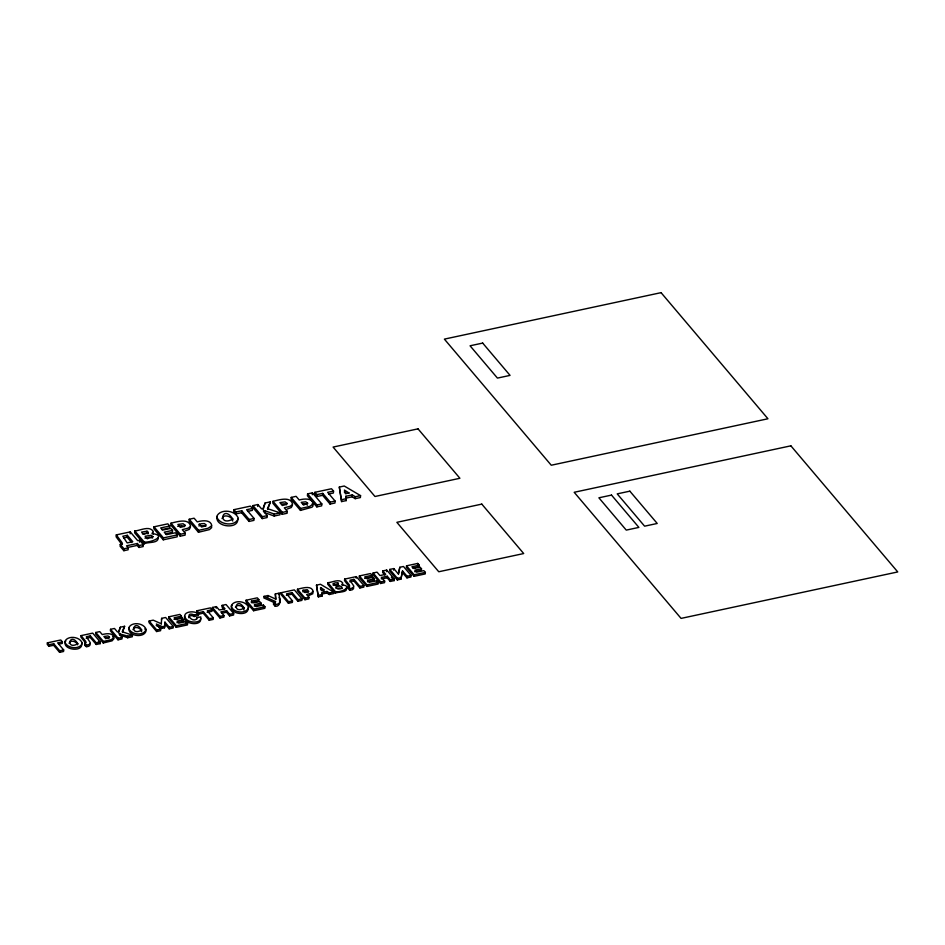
<?xml version="1.0" encoding="UTF-8"?>
<svg xmlns="http://www.w3.org/2000/svg" width="945" height="945" viewBox="0 0 945 945"><rect width="100%" height="100%" fill="white"/><g stroke="black" fill="none" stroke-linecap="round" stroke-linejoin="round"><path stroke-width="1.42" d="M145.991 631.071C144.006 638.477 127.386 636.127 128.969 627.929M190.441 527.251L189.284 529.401L184.996 531.007M292.442 505.386L291.284 507.524L286.996 509.131M113.943 638.631L112.112 640.828L103.253 642.978L95.658 634.024L95.788 632.465L99.757 631.614L102.273 634.591C105.958 633.493 113.235 632.489 114.038 637.686L111.108 639.706L103.383 641.431L95.788 632.465M161.276 623.983L161.666 618.337L165.647 617.487L173.242 626.441L173.112 628L169.167 628.85L164.82 623.712L164.95 622.153L169.309 627.291L169.167 628.85M156.22 625.555L162.292 628.283L164.513 627.799L164.82 623.712M164.513 627.799L164.95 622.153M62.429 641.856L60.775 639.978L47.38 642.848L47.25 644.407L48.845 646.285L53.581 645.281L59.594 652.345L63.551 651.495L63.681 649.936L57.645 642.872L62.429 641.856L62.299 643.415L58.708 644.171M48.845 646.285L48.975 644.726L47.38 642.848M53.581 645.281L53.711 643.722L48.975 644.726M59.594 652.345L59.724 650.786L53.711 643.722M81.081 635.619L85.688 641.312L86.042 642.647L84.778 643.202L86.456 645.187L89.421 644.407L90.271 642.647L86.338 636.706L90.342 635.855L90.212 637.414L96.26 644.478L100.194 643.639L100.324 642.08L92.716 633.126L81.081 635.619L80.951 637.178L85.558 642.872M89.964 643.521C91.252 646.569 85.18 648.164 84.648 644.762L84.778 643.202M86.326 646.746L86.456 645.187M96.26 644.478L96.39 642.931L90.342 635.855M103.253 642.978L103.383 641.431M116.294 534.894L121.988 542.548L122.448 543.907L120.275 544.379L120.109 546.304L123.842 550.711L128.095 549.801L128.248 547.876L126.512 545.808L137.368 543.481L137.202 545.407L138.927 547.474L143.167 546.564L143.333 544.639L139.624 540.221L137.675 540.646L130.28 531.893L116.294 534.894L116.129 536.819L121.822 544.474M122.566 632.205L124.622 626.287L120.31 627.208L118.586 631.768L117.487 632.004L114.487 628.46L110.53 629.299L110.4 630.858L117.995 639.824L121.952 638.974L122.082 637.414L118.857 633.611L127.799 636.186L132.442 635.194L132.312 636.753L127.669 637.745L119.826 634.934L119.956 633.374M123.842 550.711L124.008 548.785L120.275 544.379M117.995 639.824L118.125 638.265L110.53 629.299M131.698 542.56L127.185 537.221L127.339 535.295L122.826 536.264L127.162 542.903L132.773 541.698L127.339 535.295M120.31 627.208L118.893 632.181M130.126 533.819L130.28 531.893M134.804 530.925L144.207 542.017C150.338 542.985 168.139 535.685 151.991 533.512L153.303 531.409C149.251 525.278 140.073 530.759 134.804 530.925L134.639 532.85L144.042 543.942C147.219 541.579 158.146 543.883 158.228 538.012M127.669 637.745L127.799 636.186M138.927 547.474L139.092 545.548L137.368 543.481M139.47 542.158L139.624 540.221M144.042 543.942L144.207 542.017M148.046 533.878L146.806 533.145L146.971 531.22L141.573 532.082L143.463 534.315L148.365 532.874L146.971 531.22M147.538 533.393L147.692 531.468M161.819 529.59L169.604 527.936L169.757 526.011L167.856 523.837L154 526.814L153.834 528.739L163.261 539.819L177.152 536.843L177.306 534.917L175.416 532.756L166.45 534.657L164.253 532.153L172.533 530.417L172.368 532.342L165.47 533.795M161.311 623.783L153.196 620.156L149.145 621.019L149.015 622.578L156.61 631.543L160.567 630.693L160.697 629.134L156.35 623.995L162.422 626.724L164.654 626.251M163.261 539.819L163.426 537.894L154 526.814M156.61 631.543L156.74 629.984L149.145 621.019M161.536 619.896L161.666 618.337M162.292 628.283L162.422 626.724M171.01 523.164L170.856 525.089L180.223 536.181L185.102 535.142L185.255 533.216L182.302 529.684L188.362 528.066L190.571 526.105C188.681 517.718 176.384 522.018 171.01 523.164L180.389 534.256L180.223 536.181M174.022 619.294L181.357 617.735L181.487 616.175L179.952 614.415L168.753 616.825L168.623 618.373L176.231 627.338L187.453 624.928L187.583 623.369L186.059 621.621L178.806 623.168L177.034 621.137L183.72 619.731L183.59 621.29L176.904 622.696M176.231 627.338L176.361 625.779L168.753 616.825M189.224 519.254L198.627 530.346L208.183 528.22L211.81 525.715C210.818 519.278 201.805 520.53 197.245 521.876L194.127 518.203L189.224 519.254L189.059 521.179L198.462 532.271L209.424 529.613L211.645 527.641L211.42 526.082M182.161 619.66L182.29 618.101L175.687 619.495L174.152 617.735L181.487 616.175M185.929 623.18L186.059 621.621M198.462 532.271L198.627 530.346M199.064 526.152L199.23 524.227L201.545 523.731L204.344 523.577L206.211 524.983L205.242 526.034L201.533 526.956L199.23 524.227M207.144 612.336L211.928 611.332L212.058 609.773L210.404 607.883L197.009 610.753L198.604 612.643L198.261 615.656L194.138 616.53L194.268 614.982C184.039 610.765 191.067 623.405 196.702 618.963L196.654 617.782L200.765 616.896C202.419 623.771 188.232 623.322 185.563 618.278C181.239 611.521 195.024 610.009 198.391 614.096L194.268 614.982M197.009 610.753L196.879 612.313L198.474 614.203L203.222 613.199L209.223 620.263L213.192 619.412L213.322 617.853L207.274 610.777L212.058 609.773M196.525 619.341L196.654 617.782M203.222 613.199L203.352 611.639L198.604 612.643M209.223 620.263L209.365 618.703L203.352 611.639M222.11 605.379L225.04 608.804L219.275 610.009L216.37 606.607L212.436 607.458L212.294 609.005L219.913 617.971L223.859 617.12L223.989 615.561L220.835 611.887L226.599 610.683L229.729 614.333L229.6 615.892L233.557 615.041L233.687 613.482L226.044 604.528L222.11 605.379L221.98 606.938L224.178 609.501M216.24 608.167L216.37 606.607M219.913 617.971L220.043 616.412L212.436 607.458M252.516 508.457L250.472 506.118L233.899 509.674L233.734 511.599L235.707 513.938L241.577 512.698L249.019 521.439L253.91 520.388L254.075 518.451L246.598 509.709L252.516 508.457L252.35 510.383L247.614 511.387M229.6 615.892L226.469 612.23L226.599 610.683M235.707 513.938L235.872 512.001L233.899 509.674M241.577 512.698L241.731 510.761L235.872 512.001M249.019 521.439L249.173 519.502L241.731 510.761M267.778 509.402L270.424 501.842L265.096 502.988L262.958 508.634L261.6 508.918L257.879 504.535L252.976 505.587L252.811 507.512L262.214 518.604L267.116 517.553L267.281 515.627L263.289 510.914L264.647 510.631L274.357 514.104L280.098 512.875L279.933 514.801L274.192 516.029L264.482 512.556L264.647 510.631M258.835 599.591L251.5 601.15L251.37 602.709L258.706 601.15L258.835 599.591L257.3 597.831L246.102 600.229L245.972 601.788L253.591 610.742L264.801 608.344L264.931 606.784L263.407 605.036L256.154 606.572L254.394 604.552L261.08 603.146L260.95 604.706L254.252 606.111M257.713 506.461L257.879 504.535M253.591 610.742L253.721 609.194L246.102 600.229M262.214 518.604L262.379 516.679L252.976 505.587M265.096 502.988L263.218 509.426M264.009 596.389L275.704 601.611L273.601 602.804L275.208 604.706L276.141 604.576L278.728 603.69L279.72 602.331L279.188 593.141L275.314 593.968L275.952 599.201L268.014 595.539L264.009 596.389L263.879 597.949L275.574 603.17M263.277 606.595L263.407 605.036M273.01 501.287L272.845 503.212L282.224 514.316L287.091 513.265L287.256 511.339L284.303 507.819L290.363 506.201L292.572 504.228C290.67 495.841 278.373 500.141 273.01 501.287L282.378 512.379L282.224 514.316M274.192 516.029L274.357 514.104M267.884 597.098L268.014 595.539M279.248 597.323C282.39 601.374 277.44 610.116 273.471 604.363L273.601 602.804M275.314 593.968L275.656 599.449M275.078 606.265L275.208 604.706M279.058 594.7L279.188 593.141M280.984 592.751L280.854 594.31L288.426 603.276L292.359 602.426L292.501 600.878L286.524 593.803L292.04 592.609L298.018 599.685L297.888 601.244L301.868 600.394L301.998 598.835L294.356 589.881L280.984 592.751L288.556 601.717L288.426 603.276M291.225 497.389L300.616 508.469L309.629 506.461L313.267 503.957C312.37 497.743 303.699 498.676 299.234 500.011L296.116 496.338L291.225 497.389L291.06 499.314L300.463 510.406L311.944 507.252L313.102 505.882L312.299 503.496M297.888 601.244L291.91 594.169L292.04 592.609M300.463 510.406L300.616 508.469M297.486 589.219L297.356 590.767L304.928 599.732L308.861 598.894L308.991 597.334L306.605 594.488L311.507 593.177L313.291 591.594C311.755 584.813 301.821 588.286 297.486 589.219L305.058 598.185L304.928 599.732M307.586 493.881L307.42 495.806L316.823 506.898L321.666 505.858L321.832 503.921L312.452 492.829L307.586 493.881L316.977 504.961L316.823 506.898M303.026 590.259L304.987 592.609L308.767 591.44L307.267 589.692L303.026 590.259L302.896 591.818L306.109 591.204L308.507 591.972M312.287 494.755L312.452 492.829M333.55 491.081L331.506 488.742L314.933 492.298L314.768 494.223L316.74 496.562L322.611 495.322L330.041 504.063L334.943 503.012L335.109 501.074L327.632 492.333L333.55 491.081L333.384 493.006L328.647 494.011M316.74 496.562L316.906 494.625L314.933 492.298M322.611 495.322L322.765 493.384L316.906 494.625M333.644 592.042L320.473 584.282L316.481 585.144L318.335 596.862L322.08 596.059L321.808 592.562L326.958 591.452L329.451 592.952L333.644 592.042L333.514 593.602L329.321 594.511L326.828 593.011L321.678 594.121L322.08 596.059M318.335 596.862L316.481 585.144M320.627 587.566L321.43 590.542L324.336 589.916L320.627 587.566L320.497 589.125L324.194 591.476M330.041 504.063L330.207 502.126L322.765 493.384M326.828 593.011L326.958 591.452M327.832 582.711L335.428 591.664C340.59 592.94 354.399 586.148 341.724 584.801L342.787 583.089C339.515 578.139 332.097 582.569 327.832 582.711L327.702 584.258L335.298 593.224C337.235 591.546 348.421 592.987 346.366 587.861M329.321 594.511L329.451 592.952M360.565 495.617L344.252 486.013L339.314 487.065L341.617 501.582L346.236 500.59L345.905 496.255L352.284 494.885L355.355 496.739L360.565 495.617L360.399 497.554L355.202 498.665L352.119 496.81L345.752 498.18L346.236 500.59M333.302 583.632L334.837 585.439C341.724 585.451 337.412 580.974 333.302 583.632L333.172 585.191L337.53 584.506L338.771 585.487M341.617 501.582L339.314 487.065M335.298 593.224L335.428 591.664M336.018 588.546L336.148 586.987C340.838 584.022 345.787 589.078 337.897 589.054L336.148 586.987M337.53 584.506L337.66 582.947M338.121 584.695L338.251 583.148M345.752 498.18L345.905 496.255M344.665 579.096L349.272 584.79L349.626 586.113L348.362 586.68L350.052 588.664L353.005 587.873L353.855 586.124L349.922 580.183L353.938 579.332L353.808 580.891L359.844 587.955L363.79 587.117L363.919 585.557L356.3 576.604L344.665 579.096L344.535 580.655L349.52 587.164M352.119 496.81L352.284 494.885M355.202 498.665L355.355 496.739M353.548 586.999C354.836 590.046 348.764 591.641 348.232 588.239L348.362 586.68M349.91 590.223L350.052 588.664M356.17 578.163L356.3 576.604M364.652 578.411L371.987 576.852L372.117 575.292L370.57 573.544L359.383 575.942L359.254 577.501L366.861 586.455L378.083 584.045L378.213 582.486L376.677 580.75L369.436 582.285L367.664 580.265L374.35 578.86L374.22 580.419L367.534 581.825L367.664 580.265M359.844 587.955L359.974 586.408L353.938 579.332M366.861 586.455L366.991 584.896L359.383 575.942M382.784 570.922L385.714 574.347L379.949 575.552L377.043 572.15L373.11 573.001L372.98 574.56L380.587 583.514L384.532 582.663L384.662 581.104L381.508 577.43L387.273 576.226L390.403 579.876L390.273 581.435L394.23 580.584L394.36 579.025L386.718 570.083L382.784 570.922L382.654 572.481L384.851 575.056M372.791 578.789L372.921 577.23L366.317 578.612L364.782 576.852L372.117 575.292M376.547 582.309L376.677 580.75M380.587 583.514L380.717 581.955L373.11 573.001M381.378 578.99L381.508 577.43M386.588 571.63L386.718 570.083M390.273 581.435L387.143 577.785L387.273 576.226M389.812 569.41L389.683 570.969L397.278 579.935L400.904 579.155L402.535 570.922L407.094 576.296L406.964 577.856L410.945 577.005L411.075 575.446L403.48 566.48L399.829 567.272L398.329 573.946L393.781 568.571L389.812 569.41L397.408 578.375L397.278 579.935M393.64 570.118L393.781 568.571M399.829 567.272L398.495 574.17M400.904 579.155L402.535 570.922M413.024 568.039L419.131 566.74L419.261 565.193L417.725 563.433L406.527 565.831L406.397 567.39L414.016 576.344L425.226 573.934L425.368 572.386L423.832 570.638L416.58 572.174L414.82 570.154L421.505 568.748L421.375 570.308L414.69 571.713M414.016 576.344L414.146 574.784L406.527 565.831M417.595 564.992L417.725 563.433M243.94 610.104C244.223 606.17 237.467 603.678 235.376 607.151M184.606 615.986C182.515 624.468 202.183 626.724 200.635 618.455M124.622 626.287L122.212 631.744L132.442 635.194M270.424 501.842L267.435 508.611L280.098 512.875M217.09 516.466C214.527 527.097 238.683 529.767 237.715 519.065M65.784 640.911C60.87 649.51 82.829 652.971 81.742 643.722M232.127 605.237C227.213 613.837 249.173 617.298 248.086 608.048M85.593 644.514L84.648 644.762M349.189 587.991L348.232 588.239M308.791 595.551L312.842 593.732L312.464 591.145M142.423 533.783L146.806 533.145M286.394 595.362L291.91 594.169M123.795 537.953L127.185 537.221M177.707 526.389L181.688 525.633L184.653 526.566M144.928 538.154L149.842 537.185L152.547 538.036M163.426 537.894L177.306 534.917M180.389 534.256L185.255 533.216M249.173 519.502L254.075 518.451M262.379 516.679L267.281 515.627M282.378 512.379L287.256 511.339M316.977 504.961L321.832 503.921M330.207 502.126L335.109 501.074M341.771 499.645L346.402 498.653M127.705 547.45L137.202 545.407M124.008 548.785L128.248 547.876M139.092 545.548L143.333 544.639M59.724 650.786L63.681 649.936M96.39 642.931L100.324 642.08M118.125 638.265L122.082 637.414M156.74 629.984L160.697 629.134M169.309 627.291L173.242 626.441M176.361 625.779L187.583 623.369M209.365 618.703L213.322 617.853M220.043 616.412L223.989 615.561M229.729 614.333L233.687 613.482M253.721 609.194L264.931 606.784M288.556 601.717L292.501 600.878M298.018 599.685L301.998 598.835M305.058 598.185L308.991 597.334M318.477 595.303L322.21 594.499M359.974 586.408L363.919 585.557M366.991 584.896L378.213 582.486M380.717 581.955L384.662 581.104M390.403 579.876L394.36 579.025M397.408 578.375L401.046 577.596M407.094 576.296L411.075 575.446M414.146 574.784L425.368 572.386M169.757 526.011L160.685 527.936L162.587 530.11L170.761 528.397L172.533 530.417M419.261 565.193L411.925 566.74L413.473 568.5L420.064 567.118L421.505 568.748M349.792 581.742L353.808 580.891M86.208 638.265L90.212 637.414M382.819 578.683L387.143 577.785M222.146 613.14L226.469 612.23M338.723 587.967L342.173 588.452M282.023 504.016L284.953 503.803L286.642 504.689M302.825 503.898L305.625 503.756L307.503 505.162M201.379 525.656L205.774 526.33M105.616 637.639L109.159 638.182M344.275 492.002L346.567 493.455M194.138 616.53C192.78 615.23 188.374 615.136 188.752 617.735M112.62 636.658L113.27 637.308M372.921 577.23L374.35 578.86M261.08 603.146L259.639 601.516L253.047 602.898L251.5 601.15M182.29 618.101L183.72 619.731M391.36 577.23L394.23 580.584M98.292 641.395L100.194 643.639M402.405 572.481L406.964 577.856M144.821 628.85L145.636 630.02M152.7 532.484L153.149 534.114M77.644 644.797C76.793 641.348 70.001 639.411 69.079 643.321M232.73 521.049C232.364 516.324 223.268 513.525 222.04 518.569M141.608 631.626C141.313 627.811 133.966 625.543 132.973 629.618M342.657 584.648L342.657 585.286M82.227 643.214C79.971 650.03 66.847 648.636 64.768 641.797C67.13 635.111 80.136 636.363 82.227 643.214M146.121 629.512C143.864 636.328 130.741 634.934 128.662 628.106C131.024 621.408 144.03 622.66 146.121 629.512M238.317 518.427C235.518 526.861 219.275 525.148 216.7 516.691C219.63 508.398 235.73 509.946 238.317 518.427M248.57 607.541C246.314 614.356 233.191 612.974 231.112 606.135C233.474 599.437 246.48 600.689 248.57 607.541M77.844 643.769C64.957 650.833 69.8 630.74 77.844 643.769M141.738 630.067C128.851 637.131 133.694 617.038 141.738 630.067M232.883 519.112C216.889 527.593 222.311 502.976 232.883 519.112M244.188 608.096C231.301 615.171 236.144 595.066 244.188 608.096M185.161 525.337L184.157 526.412L180.306 527.369L177.873 524.463L183.129 523.743L185.161 525.337M287.162 503.472L286.158 504.535L282.295 505.492L279.874 502.586L285.118 501.878L287.162 503.472M153.031 536.701L147.255 538.78L145.093 536.228L151.176 535.283L153.031 536.701M109.514 637.095L105.734 638.678L103.879 636.481L108.002 635.961L109.514 637.095M307.657 503.224L303.534 505.079L301.219 502.35L305.79 501.819L307.657 503.224M661.063 292.655L444.374 339.125L551.254 465.235L767.942 418.765L661.063 292.655M482.682 343.082L470.055 345.787L497.436 378.094L510.064 375.389L482.682 343.082M418.021 428.853L333.089 447.068L374.976 496.491L459.908 478.276L418.021 428.853M349.024 492.983L345.433 493.751L344.441 490.077L349.024 492.983M481.796 504.11L396.865 522.325L438.763 571.76L523.695 553.546L481.796 504.11M790.87 445.827L574.182 492.286L681.061 618.396L897.75 571.938L790.87 445.827M611.509 495.097L598.882 497.802L626.263 530.11L638.891 527.404L611.509 495.097M629.842 491.164L617.215 493.869L644.596 526.176L657.224 523.471L629.842 491.164"/></g></svg>
